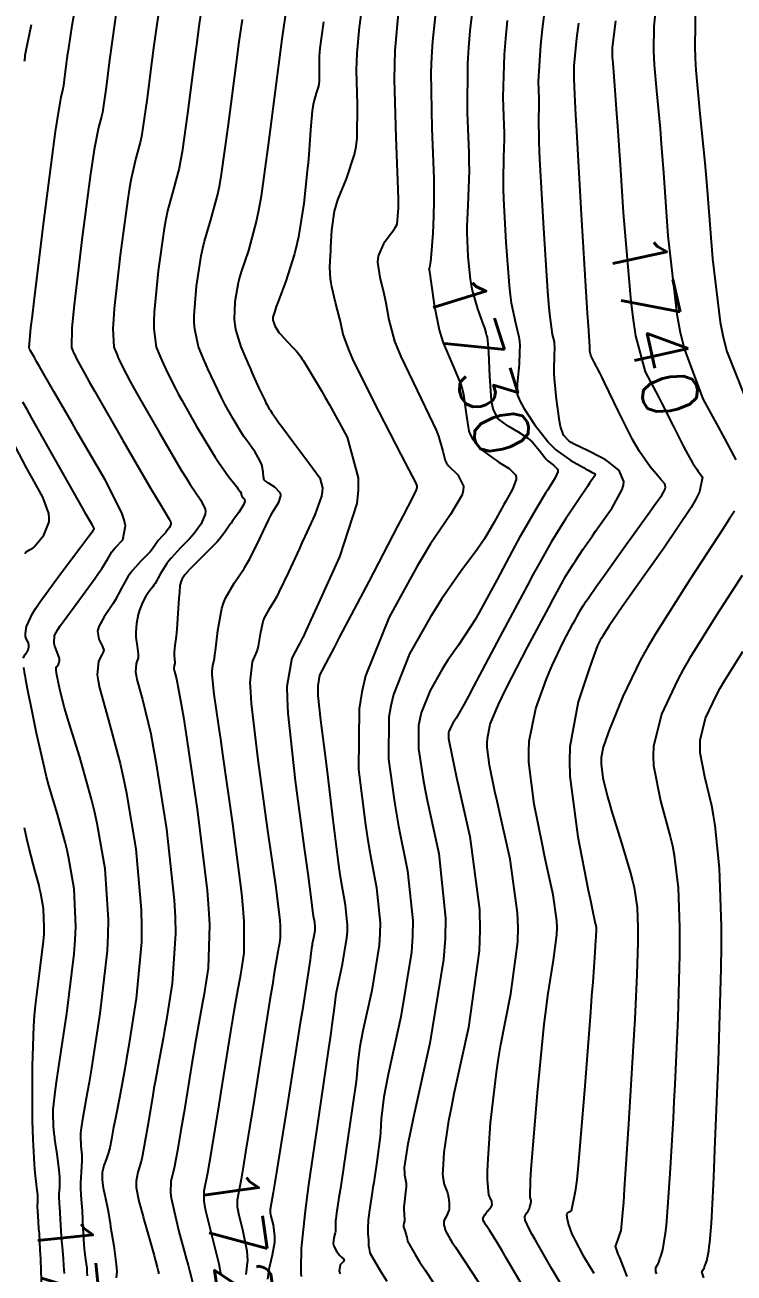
# Model space of a CAD drawing. Header units: metres. Extents: x 837476 to 838477, y 1189012 to 1191014.
# Drawn here: x 837760.8 to 837809.7, y 1189316.3 to 1189402.2 of the extents above; entities that cross this region are included whole.
import ezdxf

# ---------------------------------------------------------------- set-up
doc = ezdxf.new("R2010")
doc.units = ezdxf.units.M
doc.header["$LTSCALE"] = 0.3
doc.layers.add('COTAS 10', color=1, linetype='Continuous')
doc.layers.add('COTAS INT', color=252, linetype='Continuous')
doc.styles.get("Standard").update_dxf_attribs({"font": 'simplex.shx'})

msp = doc.modelspace()

# ---------------------------------------------------------------- linework, layer by layer
at = {"layer": 'COTAS 10'}
for points in [[(837789.309, 1189405.018), (837788.892, 1189401.104), (837788.83, 1189400.026), (837788.791, 1189398.95), (837788.845, 1189395.084), (837788.984, 1189391.639), (837788.999, 1189390.827), (837789.004, 1189390.078), (837788.972, 1189389.053), (837788.935, 1189387.889), (837788.816, 1189386.441), (837788.789, 1189386.159), (837788.764, 1189385.929), (837788.698, 1189385.529), (837788.663, 1189385.463), (837788.658, 1189385.444), (837788.655, 1189385.425), (837788.662, 1189385.355), (837788.73, 1189384.941), (837788.765, 1189384.706), (837788.807, 1189384.418), (837789.021, 1189382.944), (837789.368, 1189381.217), (837789.495, 1189380.77), (837789.635, 1189380.336), (837790.252, 1189378.883), (837790.828, 1189377.526), (837790.942, 1189377.152), (837791.036, 1189376.78), (837791.212, 1189375.446), (837791.41, 1189374.254), (837791.517, 1189373.972), (837791.648, 1189373.711), (837792.314, 1189372.94), (837793.096, 1189372.359), (837793.301, 1189372.217), (837793.501, 1189372.084), (837794.181, 1189371.672), (837794.612, 1189371.235), (837794.655, 1189371.086), (837794.664, 1189370.925), (837794.422, 1189370.241), (837793.949, 1189369.429), (837793.813, 1189369.187), (837793.674, 1189368.937), (837793.155, 1189367.973), (837792.474, 1189366.833), (837792.234, 1189366.472), (837791.972, 1189366.093), (837790.838, 1189364.559), (837789.52, 1189362.683), (837789.142, 1189362.087), (837788.759, 1189361.458), (837787.325, 1189358.91), (837786.207, 1189356.116), (837786.022, 1189355.332), (837785.891, 1189354.543), (837785.869, 1189351.657), (837786.272, 1189348.703), (837786.41, 1189347.872), (837786.559, 1189347.035), (837787.19, 1189343.966), (837787.546, 1189340.535), (837787.521, 1189339.47), (837787.443, 1189338.355), (837786.715, 1189333.913), (837785.851, 1189329.933), (837785.688, 1189329.109), (837785.556, 1189328.406), (837785.354, 1189326.87), (837785.317, 1189325.962), (837785.289, 1189325.655), (837785.254, 1189325.323), (837785.067, 1189323.924), (837784.849, 1189322.491), (837784.795, 1189322.139), (837784.744, 1189321.805), (837784.582, 1189320.76), (837784.476, 1189319.923), (837784.459, 1189319.721), (837784.449, 1189319.531), (837784.457, 1189318.953), (837784.49, 1189318.544), (837784.495, 1189318.462), (837784.498, 1189318.393), (837784.494, 1189318.254), (837784.484, 1189318.204), (837784.484, 1189318.191), (837784.485, 1189318.177), (837784.496, 1189318.132), (837784.522, 1189318.032), (837784.532, 1189317.985), (837784.543, 1189317.93), (837784.592, 1189317.659), (837785.321, 1189316.384), (837785.76, 1189315.696)], [(837774.34, 1189316.159), (837774.282, 1189316.484), (837774.203, 1189316.865), (837773.746, 1189318.706), (837773.298, 1189320.54), (837773.223, 1189320.918), (837773.171, 1189321.238), (837773.161, 1189321.924), (837773.424, 1189323.161), (837773.543, 1189323.83), (837773.681, 1189324.639), (837774.204, 1189327.846), (837774.349, 1189328.74), (837775.014, 1189332.888), (837775.15, 1189333.727), (837775.266, 1189334.433), (837775.513, 1189335.865), (837775.645, 1189336.577), (837775.689, 1189336.828), (837775.735, 1189337.102), (837775.925, 1189338.289), (837775.934, 1189340.469), (837775.866, 1189341.37), (837775.767, 1189342.4), (837775.153, 1189347.191), (837774.462, 1189351.988), (837774.314, 1189353.021), (837774.184, 1189353.926), (837773.872, 1189356.13), (837773.739, 1189357.267), (837773.723, 1189357.5), (837773.715, 1189357.697), (837773.759, 1189358.114), (837773.876, 1189358.593), (837773.914, 1189358.83), (837773.954, 1189359.112), (837774.119, 1189360.506), (837774.4, 1189362.037), (837774.513, 1189362.405), (837774.642, 1189362.748), (837775.234, 1189363.786), (837775.926, 1189364.791), (837776.118, 1189365.113), (837776.31, 1189365.454), (837777.003, 1189366.845), (837777.625, 1189368.151), (837777.771, 1189368.439), (837777.907, 1189368.695), (837778.304, 1189369.354), (837778.46, 1189369.785), (837778.443, 1189369.898), (837778.401, 1189370.008), (837778.032, 1189370.379), (837777.594, 1189370.669), (837777.508, 1189370.727), (837777.437, 1189370.776), (837777.311, 1189370.875), (837777.285, 1189370.98), (837777.277, 1189371.034), (837777.269, 1189371.098), (837777.24, 1189371.417), (837777.169, 1189371.81), (837777.135, 1189371.92), (837777.095, 1189372.031), (837776.899, 1189372.439), (837776.654, 1189372.838), (837776.584, 1189372.945), (837776.511, 1189373.049), (837776.24, 1189373.41), (837775.904, 1189373.88), (837775.792, 1189374.053), (837775.671, 1189374.246), (837775.165, 1189375.095), (837774.626, 1189376.066), (837774.484, 1189376.334), (837774.346, 1189376.603), (837773.874, 1189377.57), (837773.433, 1189378.537), (837773.314, 1189378.805), (837773.197, 1189379.074), (837772.786, 1189380.044), (837772.52, 1189381.277), (837772.494, 1189381.711), (837772.488, 1189382.185), (837772.642, 1189384.23), (837772.97, 1189386.334), (837773.074, 1189386.846), (837773.185, 1189387.327), (837773.635, 1189388.806), (837774.116, 1189390.567), (837774.246, 1189391.225), (837774.375, 1189391.958), (837774.829, 1189395.219), (837775.391, 1189399.615), (837775.589, 1189401.063), (837775.804, 1189402.611)], [(837760.8, 1189399.742), (837760.83, 1189399.979), (837760.841, 1189400.057), (837760.852, 1189400.141), (837760.902, 1189400.487), (837761.272, 1189402.253)], [(837801.516, 1189402.508), (837801.288, 1189400.66), (837801.281, 1189400.135), (837801.285, 1189399.987), (837801.292, 1189399.837), (837801.342, 1189399.286), (837801.49, 1189397.412), (837801.56, 1189396.429), (837801.642, 1189395.244), (837801.844, 1189392.241), (837802.041, 1189389.286), (837802.566, 1189383.182), (837802.726, 1189381.905), (837802.894, 1189380.807), (837803.557, 1189378.335), (837804.286, 1189376.964), (837804.496, 1189376.56), (837804.708, 1189376.146), (837805.505, 1189374.567), (837805.947, 1189373.69), (837806.202, 1189373.181), (837806.353, 1189372.889), (837806.485, 1189372.638), (837806.806, 1189372.063), (837807.034, 1189371.722), (837807.106, 1189371.618), (837807.182, 1189371.509), (837807.49, 1189371.084), (837807.286, 1189370.058), (837807.039, 1189369.571), (837806.71, 1189368.997), (837804.833, 1189366.188), (837802.787, 1189363.312), (837802.352, 1189362.694), (837801.973, 1189362.154), (837801.076, 1189360.848), (837800.63, 1189360.15), (837800.536, 1189359.993), (837800.454, 1189359.852), (837800.262, 1189359.474), (837799.991, 1189358.715), (837799.86, 1189358.333), (837799.704, 1189357.877), (837798.936, 1189355.611), (837798.366, 1189352.51), (837798.335, 1189351.527), (837798.359, 1189350.492), (837798.901, 1189346.305), (837799.634, 1189342.629), (837799.778, 1189341.916), (837799.896, 1189341.335), (837800.108, 1189340.337), (837800.144, 1189340.215), (837800.151, 1189340.186), (837800.158, 1189340.159), (837800.17, 1189340.081), (837800.173, 1189340.002), (837800.173, 1189339.975), (837800.172, 1189339.946), (837800.169, 1189339.82), (837800.152, 1189339.51), (837800.143, 1189339.365), (837800.133, 1189339.193), (837800.081, 1189338.357), (837799.934, 1189336.29), (837799.864, 1189335.342), (837799.781, 1189334.232), (837799.376, 1189328.865), (837798.938, 1189323.674), (837798.834, 1189322.674), (837798.738, 1189321.864), (837798.456, 1189320.519), (837798.267, 1189320.423), (837798.23, 1189320.4), (837798.199, 1189320.38), (837798.145, 1189320.323), (837798.135, 1189320.286), (837798.132, 1189320.278), (837798.13, 1189320.271), (837798.123, 1189320.256), (837798.143, 1189320.148), (837798.158, 1189320.083), (837798.177, 1189320.002), (837798.278, 1189319.583), (837798.508, 1189318.947), (837798.607, 1189318.729), (837798.722, 1189318.493), (837799.267, 1189317.491), (837799.868, 1189316.485), (837800.018, 1189316.246)], [(837760.714, 1189358.619), (837760.839, 1189358.874), (837760.987, 1189359.068), (837761.018, 1189359.121), (837761.044, 1189359.174), (837761.098, 1189359.367), (837761.091, 1189359.556), (837761.078, 1189359.608), (837761.061, 1189359.66), (837760.958, 1189359.843), (837760.872, 1189360.098), (837760.864, 1189360.195), (837760.864, 1189360.303), (837760.923, 1189360.787), (837761.348, 1189361.685), (837761.579, 1189362.054), (837761.858, 1189362.474), (837763.274, 1189364.428), (837764.676, 1189366.28), (837765.165, 1189366.927), (837765.531, 1189367.412), (837765.559, 1189367.449), (837765.564, 1189367.457), (837765.569, 1189367.464), (837765.579, 1189367.48), (837765.585, 1189367.489), (837765.587, 1189367.491), (837765.589, 1189367.494), (837765.6, 1189367.505), (837765.592, 1189367.544), (837765.582, 1189367.564), (837765.57, 1189367.589), (837765.5, 1189367.715), (837765.05, 1189368.508), (837764.797, 1189368.955), (837764.49, 1189369.499), (837762.917, 1189372.284), (837761.303, 1189375.15), (837760.97, 1189375.745), (837760.686, 1189376.255)], [(837763.542, 1189316.231), (837763.516, 1189316.78), (837763.493, 1189317.234), (837763.423, 1189318.082), (837763.369, 1189318.448), (837763.356, 1189318.599), (837763.342, 1189318.77), (837763.298, 1189319.568), (837763.258, 1189320.376), (837763.248, 1189320.554), (837763.238, 1189320.712), (837763.205, 1189321.119), (837763.189, 1189321.451), (837763.19, 1189321.562), (837763.193, 1189321.682), (837763.225, 1189322.184), (837763.226, 1189322.87), (837763.21, 1189323.105), (837763.187, 1189323.359), (837763.048, 1189324.442), (837762.896, 1189325.476), (837762.877, 1189325.62), (837762.866, 1189325.699), (837762.841, 1189325.895), (837762.792, 1189326.376), (837762.782, 1189326.737), (837762.78, 1189326.857), (837762.779, 1189326.986), (837762.781, 1189327.525), (837762.927, 1189328.902), (837763.016, 1189329.56), (837763.127, 1189330.337), (837763.704, 1189334.143), (837764.219, 1189338.251), (837764.291, 1189339.218), (837764.332, 1189340.113), (837764.224, 1189342.73), (837763.858, 1189344.817), (837763.736, 1189345.376), (837763.606, 1189345.928), (837763.063, 1189347.854), (837762.478, 1189349.851), (837762.321, 1189350.448), (837762.166, 1189351.063), (837761.627, 1189353.443), (837761.198, 1189355.508), (837761.113, 1189355.925), (837761.043, 1189356.275), (837760.913, 1189356.98), (837760.865, 1189357.295), (837760.847, 1189357.399), (837760.827, 1189357.511), (837760.739, 1189357.974)]]:
    msp.add_lwpolyline(points, dxfattribs=at)
at = {"layer": 'COTAS INT'}
for points in [[(837810.192, 1189428.415), (837809.328, 1189422.133), (837809.101, 1189420.502), (837808.879, 1189418.919), (837808.118, 1189413.595), (837807.506, 1189409.01), (837807.378, 1189407.893), (837807.266, 1189406.841), (837807.012, 1189403.595), (837806.972, 1189400.735), (837806.996, 1189399.927), (837807.036, 1189399.112), (837807.306, 1189396.111), (837807.665, 1189392.725), (837807.761, 1189391.667), (837807.855, 1189390.556), (837808.181, 1189386.111), (837808.707, 1189381.76), (837808.927, 1189380.71), (837809.179, 1189379.726), (837810.359, 1189376.728)], [(837773.567, 1189407.325), (837772.814, 1189402.117), (837772.639, 1189400.862), (837772.479, 1189399.688), (837772.023, 1189396.124), (837771.655, 1189393.48), (837771.551, 1189392.886), (837771.445, 1189392.352), (837771.055, 1189390.924), (837770.654, 1189389.431), (837770.541, 1189388.856), (837770.427, 1189388.21), (837770.01, 1189385.296), (837769.731, 1189382.438), (837769.705, 1189381.828), (837769.7, 1189381.297), (837769.867, 1189380.034), (837770.184, 1189379.285), (837770.274, 1189379.078), (837770.366, 1189378.871), (837770.706, 1189378.125), (837771.212, 1189377.132), (837771.409, 1189376.77), (837771.629, 1189376.371), (837772.629, 1189374.612), (837773.673, 1189372.858), (837773.922, 1189372.461), (837774.154, 1189372.104), (837774.846, 1189371.133), (837775.323, 1189370.534), (837775.419, 1189370.411), (837775.5, 1189370.306), (837775.661, 1189370.081), (837775.711, 1189369.977), (837775.721, 1189369.948), (837775.73, 1189369.919), (837775.748, 1189369.815), (837775.782, 1189369.714), (837775.801, 1189369.686), (837775.824, 1189369.659), (837775.941, 1189369.564), (837775.967, 1189369.367), (837775.934, 1189369.276), (837775.882, 1189369.169), (837775.549, 1189368.65), (837775.13, 1189368.063), (837775.025, 1189367.913), (837774.924, 1189367.768), (837774.599, 1189367.29), (837774.202, 1189366.781), (837774.056, 1189366.617), (837773.894, 1189366.442), (837773.179, 1189365.729), (837772.477, 1189365.045), (837772.323, 1189364.889), (837772.187, 1189364.748), (837771.841, 1189364.359), (837771.65, 1189364.068), (837771.61, 1189363.987), (837771.577, 1189363.907), (837771.507, 1189363.621), (837771.467, 1189363.152), (837771.451, 1189362.958), (837771.435, 1189362.735), (837771.361, 1189361.694), (837771.279, 1189360.609), (837771.257, 1189360.358), (837771.235, 1189360.128), (837771.158, 1189359.477), (837771.108, 1189359.022), (837771.103, 1189358.916), (837771.101, 1189358.819), (837771.127, 1189358.538), (837771.154, 1189358.335), (837771.153, 1189358.286), (837771.149, 1189358.24), (837771.103, 1189358.1), (837771.085, 1189357.885), (837771.098, 1189357.793), (837771.119, 1189357.685), (837771.261, 1189357.178), (837771.598, 1189355.435), (837771.742, 1189354.55), (837771.908, 1189353.49), (837772.692, 1189348.204), (837773.373, 1189342.615), (837773.474, 1189341.363), (837773.537, 1189340.24), (837773.448, 1189337.249), (837773.142, 1189335.341), (837773.068, 1189334.9), (837772.998, 1189334.496), (837772.786, 1189333.352), (837772.529, 1189331.932), (837772.431, 1189331.354), (837772.321, 1189330.696), (837771.83, 1189327.654), (837771.806, 1189327.509), (837771.571, 1189326.095), (837771.34, 1189324.705), (837771.231, 1189324.106), (837771.134, 1189323.602), (837770.882, 1189322.565), (837770.86, 1189321.78), (837770.908, 1189321.435), (837770.98, 1189321.033), (837771.436, 1189319.118), (837771.951, 1189317.199), (837772.06, 1189316.794), (837772.155, 1189316.444), (837772.377, 1189315.639)], [(837792.031, 1189406.486), (837791.471, 1189401.813), (837791.378, 1189400.663), (837791.312, 1189399.575), (837791.297, 1189396.165), (837791.403, 1189393.449), (837791.414, 1189392.8), (837791.416, 1189392.194), (837791.353, 1189390.376), (837791.326, 1189389.792), (837791.279, 1189388.818), (837791.273, 1189388.377), (837791.274, 1189387.931), (837791.331, 1189386.285), (837791.495, 1189384.713), (837791.564, 1189384.313), (837791.642, 1189383.93), (837792.007, 1189382.673), (837792.356, 1189381.717), (837792.424, 1189381.522), (837792.481, 1189381.359), (837792.581, 1189381.021), (837792.606, 1189380.891), (837792.615, 1189380.858), (837792.625, 1189380.826), (837792.669, 1189380.722), (837792.722, 1189380.252), (837792.739, 1189379.989), (837792.756, 1189379.669), (837792.822, 1189378.035), (837792.953, 1189376.361), (837793.01, 1189376.017), (837793.076, 1189375.725), (837793.39, 1189375.097), (837793.834, 1189374.784), (837793.982, 1189374.689), (837794.14, 1189374.591), (837794.803, 1189374.209), (837795.468, 1189373.768), (837795.629, 1189373.634), (837795.78, 1189373.494), (837796.239, 1189372.943), (837796.633, 1189372.428), (837796.742, 1189372.31), (837796.851, 1189372.204), (837797.247, 1189371.909), (837797.375, 1189371.777), (837797.506, 1189371.64), (837797.529, 1189371.549), (837797.531, 1189371.451), (837797.362, 1189371.04), (837796.972, 1189370.434), (837796.835, 1189370.214), (837796.685, 1189369.972), (837796.039, 1189368.906), (837795.183, 1189367.419), (837794.901, 1189366.911), (837794.6, 1189366.36), (837793.351, 1189364.024), (837792.105, 1189361.746), (837791.806, 1189361.232), (837791.528, 1189360.768), (837790.687, 1189359.517), (837789.957, 1189358.477), (837789.747, 1189358.146), (837789.534, 1189357.798), (837788.739, 1189356.385), (837788.119, 1189354.835), (837788.017, 1189354.4), (837787.944, 1189353.963), (837787.932, 1189352.362), (837788.258, 1189350.272), (837788.399, 1189349.526), (837788.562, 1189348.707), (837789.333, 1189345.148), (837789.795, 1189340.694), (837789.762, 1189339.312), (837789.661, 1189337.865), (837788.716, 1189332.099), (837787.594, 1189327.021), (837787.381, 1189326.007), (837787.21, 1189325.163), (837786.942, 1189323.533), (837786.963, 1189323.086), (837786.973, 1189322.989), (837786.985, 1189322.903), (837787.046, 1189322.689), (837787.087, 1189322.44), (837787.086, 1189322.332), (837787.08, 1189322.207), (837787.015, 1189321.616), (837786.945, 1189320.982), (837786.935, 1189320.831), (837786.93, 1189320.689), (837786.948, 1189320.265), (837786.972, 1189319.96), (837786.971, 1189319.893), (837786.967, 1189319.835), (837786.926, 1189319.691), (837786.897, 1189319.556), (837786.901, 1189319.505), (837786.91, 1189319.447), (837786.986, 1189319.186), (837787.083, 1189318.889), (837787.106, 1189318.809), (837787.127, 1189318.73), (837787.186, 1189318.452), (837787.701, 1189317.527), (837788.008, 1189317.04), (837788.388, 1189316.453), (837790.357, 1189313.498)], [(837770.401, 1189405.615), (837769.823, 1189401.623), (837769.69, 1189400.661), (837769.567, 1189399.761), (837769.217, 1189397.028), (837768.935, 1189395.001), (837768.855, 1189394.546), (837768.774, 1189394.137), (837768.475, 1189393.042), (837768.122, 1189391.535), (837768.007, 1189390.865), (837767.884, 1189390.086), (837767.378, 1189386.363), (837766.974, 1189382.692), (837766.916, 1189381.946), (837766.881, 1189381.317), (837766.947, 1189380.024), (837767.171, 1189379.497), (837767.234, 1189379.351), (837767.299, 1189379.205), (837767.539, 1189378.68), (837768.079, 1189377.662), (837768.333, 1189377.206), (837768.633, 1189376.675), (837770.092, 1189374.128), (837771.596, 1189371.568), (837771.924, 1189371.028), (837772.214, 1189370.562), (837772.94, 1189369.491), (837773.236, 1189368.883), (837773.253, 1189368.709), (837773.243, 1189368.532), (837772.975, 1189367.874), (837772.48, 1189367.204), (837772.327, 1189367.02), (837772.167, 1189366.837), (837771.529, 1189366.18), (837770.9, 1189365.509), (837770.745, 1189365.317), (837770.599, 1189365.122), (837770.14, 1189364.392), (837769.786, 1189363.764), (837769.706, 1189363.632), (837769.634, 1189363.518), (837769.437, 1189363.261), (837769.271, 1189363.052), (837769.218, 1189362.969), (837769.162, 1189362.875), (837768.933, 1189362.444), (837768.716, 1189361.918), (837768.666, 1189361.764), (837768.622, 1189361.607), (837768.5, 1189361.009), (837768.454, 1189360.391), (837768.457, 1189360.221), (837768.467, 1189360.052), (837768.558, 1189359.442), (837768.631, 1189358.89), (837768.629, 1189358.757), (837768.617, 1189358.632), (837768.493, 1189358.253), (837768.444, 1189357.672), (837768.48, 1189357.421), (837768.537, 1189357.131), (837768.921, 1189355.755), (837769.492, 1189353.395), (837769.668, 1189352.484), (837769.851, 1189351.461), (837770.575, 1189346.836), (837771.106, 1189341.949), (837771.168, 1189340.761), (837771.192, 1189339.645), (837770.971, 1189336.209), (837770.549, 1189333.58), (837770.447, 1189332.971), (837770.351, 1189332.415), (837770.059, 1189330.838), (837769.791, 1189329.431), (837769.711, 1189328.981), (837769.629, 1189328.505), (837769.31, 1189326.569), (837768.998, 1189324.772), (837768.92, 1189324.383), (837768.845, 1189324.042), (837768.602, 1189323.207), (837768.48, 1189322.58), (837768.481, 1189322.37), (837768.496, 1189322.146), (837768.677, 1189321.206), (837768.964, 1189320.147), (837769.047, 1189319.848), (837769.131, 1189319.545), (837769.446, 1189318.428), (837769.719, 1189317.469), (837769.776, 1189317.265), (837769.825, 1189317.088), (837769.938, 1189316.673), (837769.999, 1189316.397), (837770.016, 1189316.308), (837770.033, 1189316.214)], [(837779.155, 1189405.714), (837778.519, 1189401.244), (837778.353, 1189400.007), (837778.19, 1189398.772), (837777.634, 1189394.315), (837777.095, 1189390.436), (837776.942, 1189389.565), (837776.787, 1189388.782), (837776.215, 1189386.688), (837775.717, 1189385.223), (837775.608, 1189384.836), (837775.513, 1189384.458), (837775.274, 1189383.163), (837775.245, 1189381.931), (837775.282, 1189381.593), (837775.339, 1189381.257), (837775.705, 1189380.054), (837776.195, 1189378.892), (837776.331, 1189378.582), (837776.465, 1189378.276), (837776.949, 1189377.212), (837777.345, 1189376.372), (837777.424, 1189376.208), (837777.49, 1189376.074), (837777.619, 1189375.834), (837777.682, 1189375.752), (837777.706, 1189375.716), (837777.733, 1189375.674), (837777.855, 1189375.478), (837778.17, 1189375.024), (837778.318, 1189374.82), (837778.492, 1189374.582), (837779.342, 1189373.442), (837780.24, 1189372.246), (837780.444, 1189371.973), (837780.63, 1189371.725), (837781.141, 1189371.041), (837781.322, 1189370.333), (837781.299, 1189370.071), (837781.245, 1189369.78), (837780.785, 1189368.49), (837780.105, 1189366.986), (837779.911, 1189366.559), (837779.715, 1189366.129), (837778.99, 1189364.539), (837778.326, 1189363.151), (837778.169, 1189362.848), (837778.025, 1189362.58), (837777.599, 1189361.907), (837777.301, 1189361.384), (837777.236, 1189361.211), (837777.179, 1189361.026), (837777.038, 1189360.255), (837776.897, 1189359.448), (837776.84, 1189359.239), (837776.776, 1189359.038), (837776.48, 1189358.364), (837776.328, 1189356.944), (837776.355, 1189356.271), (837776.412, 1189355.477), (837776.865, 1189351.599), (837777.449, 1189347.413), (837777.587, 1189346.424), (837777.716, 1189345.509), (837778.1, 1189342.82), (837778.34, 1189340.941), (837778.379, 1189340.537), (837778.406, 1189340.184), (837778.402, 1189339.329), (837778.328, 1189338.864), (837778.31, 1189338.756), (837778.293, 1189338.658), (837778.241, 1189338.379), (837778.003, 1189336.934), (837777.869, 1189336.101), (837777.706, 1189335.079), (837776.869, 1189329.825), (837776.605, 1189328.183), (837776.023, 1189324.573), (837775.854, 1189323.553), (837775.713, 1189322.721), (837775.441, 1189321.283), (837775.447, 1189320.826), (837775.482, 1189320.612), (837775.532, 1189320.36), (837775.831, 1189319.137), (837776.102, 1189317.786), (837776.134, 1189317.454), (837776.147, 1189317.14), (837776.039, 1189316.156)], [(837765.14, 1189316.064), (837765.121, 1189316.352), (837765.101, 1189316.602), (837765.023, 1189317.185), (837764.944, 1189317.723), (837764.924, 1189317.944), (837764.904, 1189318.196), (837764.838, 1189319.367), (837764.781, 1189320.552), (837764.766, 1189320.813), (837764.751, 1189321.045), (837764.702, 1189321.642), (837764.679, 1189322.129), (837764.681, 1189322.292), (837764.685, 1189322.468), (837764.731, 1189323.205), (837764.769, 1189323.977), (837764.768, 1189324.175), (837764.763, 1189324.366), (837764.704, 1189324.997), (837764.671, 1189325.66), (837764.679, 1189325.811), (837764.682, 1189325.872), (837764.702, 1189326.095), (837764.845, 1189327.002), (837765.146, 1189328.694), (837765.265, 1189329.412), (837765.4, 1189330.239), (837766.016, 1189334.129), (837766.503, 1189338.455), (837766.556, 1189339.557), (837766.573, 1189340.617), (837766.341, 1189344.099), (837765.792, 1189347.231), (837765.609, 1189348.071), (837765.414, 1189348.899), (837764.598, 1189351.791), (837763.842, 1189354.205), (837763.684, 1189354.732), (837763.548, 1189355.197), (837763.241, 1189356.368), (837763.109, 1189357.004), (837763.083, 1189357.133), (837763.062, 1189357.24), (837763.022, 1189357.457), (837763.007, 1189357.555), (837763.001, 1189357.587), (837762.995, 1189357.621), (837762.968, 1189357.764), (837762.974, 1189357.923), (837762.988, 1189357.969), (837763.008, 1189358.014), (837763.128, 1189358.181), (837763.213, 1189358.412), (837763.21, 1189358.497), (837763.197, 1189358.593), (837763.057, 1189359.015), (837762.895, 1189359.44), (837762.867, 1189359.536), (837762.848, 1189359.623), (837762.841, 1189359.861), (837762.868, 1189360.018), (837762.871, 1189360.054), (837762.871, 1189360.087), (837762.853, 1189360.18), (837763.089, 1189360.592), (837763.251, 1189360.827), (837763.453, 1189361.113), (837764.53, 1189362.585), (837765.656, 1189364.128), (837765.89, 1189364.46), (837766.09, 1189364.752), (837766.529, 1189365.46), (837766.822, 1189365.926), (837766.93, 1189366.064), (837767.049, 1189366.206), (837767.577, 1189366.75), (837767.756, 1189367.731), (837767.657, 1189368.148), (837767.492, 1189368.628), (837766.356, 1189370.886), (837764.863, 1189373.445), (837764.473, 1189374.115), (837764.094, 1189374.768), (837762.809, 1189376.988), (837761.822, 1189378.701), (837761.63, 1189379.035), (837761.474, 1189379.309), (837761.204, 1189379.789), (837761.165, 1189379.873), (837761.155, 1189379.896), (837761.145, 1189379.92), (837761.109, 1189380.004), (837761.242, 1189381.357), (837761.338, 1189382.181), (837761.46, 1189383.199), (837762.114, 1189388.496), (837762.798, 1189393.838), (837762.939, 1189394.884), (837763.059, 1189395.743), (837763.315, 1189397.278), (837763.432, 1189397.706), (837763.464, 1189397.867), (837763.495, 1189398.045), (837763.605, 1189398.838), (837763.742, 1189399.907), (837763.79, 1189400.259), (837763.843, 1189400.635), (837764.068, 1189402.197), (837764.539, 1189404.777)], [(837779.877, 1189316.024), (837779.855, 1189316.28), (837779.843, 1189316.574), (837779.877, 1189317.943), (837780.121, 1189320.336), (837780.24, 1189321.275), (837780.382, 1189322.333), (837781.084, 1189327.155), (837781.766, 1189331.721), (837781.896, 1189332.618), (837782, 1189333.357), (837782.162, 1189334.697), (837782.244, 1189335.317), (837782.297, 1189335.602), (837782.363, 1189335.934), (837782.712, 1189337.542), (837783.006, 1189339.336), (837783.037, 1189339.786), (837783.047, 1189340.216), (837782.904, 1189341.602), (837782.601, 1189343.266), (837782.51, 1189343.872), (837782.417, 1189344.54), (837782.057, 1189347.478), (837781.697, 1189350.567), (837781.604, 1189351.33), (837781.514, 1189352.054), (837781.214, 1189354.338), (837781.031, 1189356.044), (837781.015, 1189356.404), (837781.014, 1189356.715), (837781.135, 1189357.432), (837781.789, 1189358.667), (837782.124, 1189359.304), (837782.526, 1189360.069), (837784.534, 1189363.901), (837786.518, 1189367.697), (837786.905, 1189368.44), (837787.222, 1189369.05), (837787.781, 1189370.14), (837787.838, 1189370.36), (837787.839, 1189370.42), (837787.833, 1189370.481), (837787.756, 1189370.699), (837787.294, 1189371.581), (837787.046, 1189372.059), (837786.745, 1189372.64), (837785.224, 1189375.584), (837783.711, 1189378.593), (837783.416, 1189379.215), (837783.174, 1189379.745), (837782.745, 1189380.896), (837782.617, 1189381.57), (837782.564, 1189381.799), (837782.503, 1189382.048), (837782.221, 1189383.099), (837781.96, 1189384.185), (837781.913, 1189384.455), (837781.877, 1189384.712), (837781.836, 1189385.53), (837781.873, 1189386.368), (837781.886, 1189386.638), (837781.9, 1189386.923), (837781.961, 1189388.091), (837782.159, 1189389.407), (837782.259, 1189389.786), (837782.38, 1189390.172), (837782.98, 1189391.617), (837783.539, 1189393.31), (837783.634, 1189393.852), (837783.704, 1189394.425), (837783.737, 1189396.758), (837783.674, 1189399.119), (837783.682, 1189399.71), (837783.702, 1189400.274), (837783.865, 1189402.084), (837784.213, 1189404.61)], [(837804.391, 1189404.675), (837804.15, 1189402.128), (837804.126, 1189400.435), (837804.141, 1189399.957), (837804.164, 1189399.474), (837804.324, 1189397.698), (837804.578, 1189395.068), (837804.66, 1189394.048), (837804.748, 1189392.9), (837804.809, 1189392.035), (837805.111, 1189387.698), (837805.724, 1189382.309), (837805.97, 1189381.043), (837806.249, 1189379.875), (837807.531, 1189376.474), (837808.709, 1189374.301), (837808.765, 1189374.196), (837809.013, 1189373.735), (837809.22, 1189373.349), (837809.632, 1189372.569), (837809.785, 1189372.276)], [(837767.234, 1189403.906), (837766.833, 1189401.129), (837766.74, 1189400.46), (837766.655, 1189399.834), (837766.411, 1189397.933), (837766.215, 1189396.523), (837766.159, 1189396.206), (837766.103, 1189395.922), (837765.895, 1189395.16), (837765.59, 1189393.639), (837765.473, 1189392.875), (837765.341, 1189391.962), (837764.746, 1189387.43), (837764.217, 1189382.945), (837764.127, 1189382.063), (837764.061, 1189381.337), (837764.028, 1189380.014), (837764.158, 1189379.708), (837764.195, 1189379.624), (837764.232, 1189379.539), (837764.371, 1189379.234), (837764.946, 1189378.192), (837765.258, 1189377.643), (837765.636, 1189376.98), (837767.555, 1189373.644), (837769.479, 1189370.328), (837769.86, 1189369.677), (837770.176, 1189369.142), (837770.772, 1189368.176), (837770.876, 1189367.962), (837770.882, 1189367.901), (837770.879, 1189367.838), (837770.784, 1189367.606), (837770.61, 1189367.37), (837770.556, 1189367.305), (837770.499, 1189367.24), (837770.274, 1189367.009), (837770.052, 1189366.772), (837769.997, 1189366.704), (837769.946, 1189366.635), (837769.784, 1189366.378), (837769.549, 1189366.052), (837769.451, 1189365.939), (837769.339, 1189365.817), (837768.815, 1189365.297), (837768.236, 1189364.658), (837768.088, 1189364.461), (837767.946, 1189364.256), (837767.478, 1189363.441), (837767.031, 1189362.605), (837766.902, 1189362.387), (837766.77, 1189362.174), (837766.275, 1189361.451), (837765.911, 1189360.8), (837765.862, 1189360.632), (837765.835, 1189360.469), (837765.926, 1189359.927), (837766.119, 1189359.504), (837766.158, 1189359.417), (837766.19, 1189359.342), (837766.25, 1189359.18), (837766.204, 1189359.014), (837766.169, 1189358.937), (837766.124, 1189358.846), (837765.882, 1189358.406), (837765.804, 1189357.459), (837765.862, 1189357.05), (837765.955, 1189356.576), (837766.58, 1189354.332), (837767.387, 1189351.354), (837767.594, 1189350.417), (837767.794, 1189349.432), (837768.458, 1189345.467), (837768.84, 1189341.283), (837768.862, 1189340.159), (837768.847, 1189339.05), (837768.494, 1189335.169), (837767.956, 1189331.818), (837767.826, 1189331.043), (837767.704, 1189330.334), (837767.331, 1189328.325), (837767.054, 1189326.93), (837766.992, 1189326.608), (837766.937, 1189326.314), (837766.791, 1189325.483), (837766.671, 1189324.873), (837766.632, 1189324.717), (837766.59, 1189324.568), (837766.418, 1189324.077), (837766.263, 1189323.664), (837766.231, 1189323.563), (837766.204, 1189323.468), (837766.15, 1189323.175), (837766.14, 1189322.909), (837766.141, 1189322.832), (837766.144, 1189322.753), (837766.168, 1189322.455), (837766.217, 1189322.12), (837766.236, 1189322.018), (837766.258, 1189321.912), (837766.354, 1189321.498), (837766.454, 1189321.08), (837766.477, 1189320.972), (837766.498, 1189320.868), (837766.56, 1189320.517), (837766.648, 1189319.949), (837766.686, 1189319.708), (837766.73, 1189319.43), (837766.939, 1189318.122), (837767.117, 1189316.847), (837767.141, 1189316.589), (837767.155, 1189316.373), (837767.115, 1189315.938)], [(837786.587, 1189403.551), (837786.309, 1189400.467), (837786.275, 1189399.506), (837786.261, 1189398.499), (837786.369, 1189394.475), (837786.52, 1189390.923), (837786.533, 1189390.213), (837786.534, 1189389.623), (837786.434, 1189388.48), (837786.277, 1189388.206), (837786.259, 1189388.176), (837786.187, 1189388.051), (837786.094, 1189387.91), (837785.992, 1189387.76), (837785.535, 1189387.139), (837785.174, 1189386.372), (837785.133, 1189386.13), (837785.116, 1189385.876), (837785.266, 1189384.849), (837785.551, 1189383.725), (837785.62, 1189383.408), (837785.685, 1189383.089), (837785.883, 1189381.92), (837786.286, 1189380.452), (837786.48, 1189379.945), (837786.709, 1189379.395), (837787.836, 1189377.044), (837788.934, 1189374.799), (837789.146, 1189374.315), (837789.317, 1189373.891), (837789.602, 1189372.857), (837789.775, 1189372.217), (837789.876, 1189372.042), (837790, 1189371.868), (837790.641, 1189371.247), (837791.045, 1189370.451), (837791.02, 1189370.167), (837790.936, 1189369.855), (837790.138, 1189368.499), (837788.769, 1189366.481), (837788.325, 1189365.753), (837787.853, 1189364.95), (837785.911, 1189361.436), (837784.295, 1189357.398), (837784.028, 1189356.264), (837783.838, 1189355.124), (837783.806, 1189350.951), (837784.287, 1189347.134), (837784.421, 1189346.218), (837784.556, 1189345.363), (837785.047, 1189342.784), (837785.297, 1189340.375), (837785.279, 1189339.628), (837785.224, 1189338.845), (837784.713, 1189335.728), (837784.107, 1189332.934), (837783.992, 1189332.355), (837783.9, 1189331.862), (837783.758, 1189330.784), (837783.658, 1189329.659), (837783.592, 1189329.137), (837783.51, 1189328.522), (837783.075, 1189325.54), (837782.625, 1189322.57), (837782.533, 1189321.964), (837782.455, 1189321.451), (837782.291, 1189320.38), (837782.238, 1189319.962), (837782.23, 1189319.86), (837782.224, 1189319.766), (837782.228, 1189319.476), (837782.223, 1189319.203), (837782.212, 1189319.118), (837782.196, 1189319.029), (837782.104, 1189318.675), (837782.059, 1189318.303), (837782.073, 1189318.203), (837782.098, 1189318.104), (837782.284, 1189317.759), (837782.518, 1189317.474), (837782.573, 1189317.413), (837782.625, 1189317.361), (837782.775, 1189317.237), (837782.816, 1189317.131), (837782.798, 1189317.09), (837782.766, 1189317.043), (837782.547, 1189316.832), (837782.479, 1189316.392), (837782.543, 1189316.201)], [(837795.461, 1189314.759), (837794.001, 1189317.27), (837793.694, 1189317.791), (837793.43, 1189318.236), (837792.827, 1189319.214), (837792.563, 1189319.611), (837792.512, 1189319.689), (837792.471, 1189319.755), (837792.402, 1189319.879), (837792.394, 1189319.916), (837792.391, 1189319.927), (837792.388, 1189319.937), (837792.375, 1189319.977), (837792.386, 1189320.045), (837792.399, 1189320.073), (837792.415, 1189320.105), (837792.509, 1189320.256), (837792.631, 1189320.431), (837792.665, 1189320.478), (837792.7, 1189320.524), (837792.828, 1189320.686), (837792.937, 1189320.829), (837792.959, 1189320.862), (837792.979, 1189320.894), (837793.022, 1189320.988), (837792.999, 1189321.137), (837792.977, 1189321.204), (837792.948, 1189321.282), (837792.786, 1189321.655), (837792.679, 1189322.685), (837792.685, 1189323.178), (837792.705, 1189323.76), (837792.906, 1189326.611), (837793.304, 1189330.064), (837793.448, 1189331.026), (837793.607, 1189331.992), (837794.306, 1189335.499), (837794.781, 1189339.065), (837794.798, 1189340.066), (837794.767, 1189341.074), (837794.242, 1189344.765), (837793.51, 1189348.027), (837793.347, 1189348.764), (837793.202, 1189349.429), (837792.824, 1189351.229), (837792.671, 1189352.472), (837792.667, 1189352.786), (837792.681, 1189353.087), (837792.87, 1189354.063), (837793.449, 1189355.418), (837793.707, 1189355.957), (837794.008, 1189356.568), (837795.451, 1189359.367), (837796.904, 1189362.106), (837797.212, 1189362.679), (837797.478, 1189363.171), (837798.096, 1189364.279), (837798.488, 1189364.913), (837798.612, 1189365.106), (837798.741, 1189365.306), (837799.262, 1189366.095), (837799.914, 1189367.047), (837800.126, 1189367.35), (837800.352, 1189367.671), (837801.281, 1189368.976), (837801.975, 1189370.233), (837802.053, 1189370.524), (837802.081, 1189370.79), (837801.768, 1189371.544), (837801.043, 1189372.113), (837800.811, 1189372.262), (837800.566, 1189372.407), (837799.569, 1189372.903), (837798.656, 1189373.353), (837798.464, 1189373.47), (837798.298, 1189373.584), (837797.921, 1189373.966), (837797.721, 1189374.568), (837797.668, 1189374.82), (837797.616, 1189375.109), (837797.435, 1189376.46), (837797.309, 1189377.881), (837797.291, 1189378.213), (837797.28, 1189378.519), (837797.303, 1189379.404), (837797.326, 1189380.066), (837797.316, 1189380.231), (837797.299, 1189380.389), (837797.176, 1189380.895), (837796.979, 1189382.294), (837796.914, 1189383.014), (837796.845, 1189383.88), (837796.56, 1189388.211), (837796.318, 1189392.583), (837796.276, 1189393.475), (837796.245, 1189394.228), (837796.225, 1189395.798), (837796.252, 1189396.592), (837796.251, 1189396.856), (837796.247, 1189397.14), (837796.2, 1189398.325), (837796.353, 1189400.825), (837796.474, 1189401.936), (837796.63, 1189403.23)], [(837781.386, 1189402.443), (837781.143, 1189400.616), (837781.095, 1189400.081), (837781.089, 1189399.914), (837781.087, 1189399.74), (837781.105, 1189399.041), (837781.095, 1189398.351), (837781.075, 1189398.181), (837781.047, 1189398.021), (837780.881, 1189397.521), (837780.692, 1189396.866), (837780.648, 1189396.608), (837780.609, 1189396.318), (837780.5, 1189394.995), (837780.377, 1189393.281), (837780.329, 1189392.745), (837780.275, 1189392.182), (837780.026, 1189389.925), (837779.661, 1189387.624), (837779.534, 1189387.034), (837779.394, 1189386.463), (837778.795, 1189384.57), (837778.248, 1189383.119), (837778.142, 1189382.827), (837778.056, 1189382.582), (837777.906, 1189382.096), (837777.912, 1189381.897), (837777.923, 1189381.834), (837777.939, 1189381.767), (837778.033, 1189381.496), (837778.237, 1189381.152), (837778.322, 1189381.039), (837778.421, 1189380.917), (837778.881, 1189380.416), (837779.331, 1189379.957), (837779.422, 1189379.864), (837779.499, 1189379.785), (837779.658, 1189379.62), (837779.827, 1189379.374), (837779.91, 1189379.243), (837780.009, 1189379.085), (837780.497, 1189378.291), (837781.245, 1189377.017), (837781.508, 1189376.557), (837781.794, 1189376.051), (837783.026, 1189373.838), (837783.791, 1189371.043), (837783.782, 1189370.17), (837783.678, 1189369.255), (837782.504, 1189365.594), (837781.042, 1189362.389), (837780.522, 1189361.248), (837780.104, 1189360.33), (837780.036, 1189360.179), (837780.022, 1189360.148), (837780.01, 1189360.122), (837779.985, 1189360.067), (837779.975, 1189360.047), (837779.973, 1189360.042), (837779.971, 1189360.038), (837779.965, 1189360.028), (837779.96, 1189360.02), (837779.959, 1189360.018), (837779.958, 1189360.015), (837779.956, 1189360.004), (837779.84, 1189359.783), (837779.766, 1189359.648), (837779.676, 1189359.482), (837779.201, 1189358.615), (837778.876, 1189356.664), (837778.881, 1189355.814), (837778.926, 1189354.831), (837779.429, 1189350.16), (837780.068, 1189345.529), (837780.198, 1189344.569), (837780.308, 1189343.75), (837780.539, 1189341.959), (837780.633, 1189341.19), (837780.658, 1189341.014), (837780.681, 1189340.856), (837780.761, 1189340.42), (837780.798, 1189340.057), (837780.796, 1189339.944), (837780.788, 1189339.826), (837780.711, 1189339.356), (837780.619, 1189338.935), (837780.602, 1189338.848), (837780.588, 1189338.773), (837780.567, 1189338.611), (837780.524, 1189338.259), (837780.497, 1189338.066), (837780.463, 1189337.831), (837780.284, 1189336.635), (837779.935, 1189334.382), (837779.793, 1189333.481), (837779.632, 1189332.459), (837778.888, 1189327.768), (837778.18, 1189323.344), (837778.04, 1189322.49), (837777.929, 1189321.814), (837777.926, 1189321.798), (837777.72, 1189320.641), (837777.724, 1189320.413), (837777.741, 1189320.306), (837777.766, 1189320.18), (837777.915, 1189319.569), (837778.027, 1189318.804), (837778.028, 1189318.582), (837778.017, 1189318.356), (837777.866, 1189317.5), (837777.671, 1189316.705), (837777.632, 1189316.517), (837777.599, 1189316.343), (837777.532, 1189315.83)], [(837794.05, 1189402.522), (837793.926, 1189401.3), (837793.832, 1189400.2), (837793.749, 1189397.245), (837793.825, 1189395.295), (837793.832, 1189394.828), (837793.834, 1189394.393), (837793.789, 1189393.087), (837793.762, 1189391.523), (837793.775, 1189390.926), (837793.796, 1189390.257), (837793.946, 1189387.248), (837794.175, 1189384.284), (837794.246, 1189383.644), (837794.321, 1189383.082), (837794.621, 1189381.705), (837794.854, 1189380.742), (837794.887, 1189380.441), (837794.906, 1189380.126), (837794.892, 1189379.713), (837794.862, 1189378.864), (837794.76, 1189377.718), (837794.743, 1189377.475), (837794.732, 1189377.265), (837794.73, 1189376.775), (837794.93, 1189376.288), (837795.046, 1189376.079), (837795.188, 1189375.839), (837795.917, 1189374.705), (837796.835, 1189373.527), (837796.848, 1189373.509), (837797.117, 1189373.229), (837797.392, 1189372.971), (837798.424, 1189372.226), (837799.299, 1189371.735), (837799.474, 1189371.637), (837799.62, 1189371.557), (837799.907, 1189371.405), (837799.992, 1189371.364), (837800.012, 1189371.354), (837800.03, 1189371.343), (837800.08, 1189371.305), (837800.099, 1189371.259), (837800.097, 1189371.243), (837800.092, 1189371.225), (837800.05, 1189371.149), (837799.83, 1189370.826), (837799.714, 1189370.654), (837799.573, 1189370.445), (837798.864, 1189369.389), (837798.061, 1189368.175), (837797.861, 1189367.865), (837797.671, 1189367.568), (837797.068, 1189366.593), (837796.199, 1189365.047), (837795.843, 1189364.39), (837795.436, 1189363.634), (837793.547, 1189360.076), (837791.736, 1189356.659), (837791.379, 1189355.991), (837791.083, 1189355.444), (837790.537, 1189354.475), (837790.393, 1189354.271), (837790.352, 1189354.206), (837790.31, 1189354.137), (837790.154, 1189353.859), (837790.032, 1189353.554), (837790.011, 1189353.468), (837789.997, 1189353.382), (837789.995, 1189353.067), (837790.244, 1189351.841), (837790.388, 1189351.18), (837790.565, 1189350.38), (837791.476, 1189346.33), (837792.144, 1189341.297), (837792.168, 1189339.877), (837792.121, 1189338.446), (837791.371, 1189333.179), (837790.377, 1189328.606), (837790.177, 1189327.612), (837790.009, 1189326.735), (837789.673, 1189324.551), (837789.602, 1189323.353), (837789.6, 1189323.098), (837789.607, 1189322.876), (837789.698, 1189322.351), (837789.821, 1189322.077), (837789.848, 1189322.013), (837789.872, 1189321.955), (837789.933, 1189321.787), (837789.977, 1189321.6), (837789.99, 1189321.529), (837790.003, 1189321.45), (837790.053, 1189321.094), (837790.055, 1189320.706), (837790.038, 1189320.606), (837790.013, 1189320.509), (837789.86, 1189320.186), (837789.709, 1189319.91), (837789.686, 1189319.842), (837789.67, 1189319.778), (837789.68, 1189319.581), (837789.735, 1189319.413), (837789.748, 1189319.368), (837789.76, 1189319.323), (837789.794, 1189319.166), (837790.086, 1189318.641), (837790.26, 1189318.365), (837790.476, 1189318.032), (837791.592, 1189316.356), (837792.942, 1189314.297)], [(837798.403, 1189314.399), (837797.116, 1189316.555), (837795.991, 1189318.526), (837795.772, 1189318.92), (837795.593, 1189319.249), (837795.279, 1189319.889), (837795.263, 1189320.093), (837795.271, 1189320.146), (837795.285, 1189320.198), (837795.381, 1189320.377), (837795.491, 1189320.53), (837795.513, 1189320.567), (837795.533, 1189320.601), (837795.575, 1189320.701), (837795.602, 1189320.804), (837795.611, 1189320.839), (837795.621, 1189320.877), (837795.666, 1189321.038), (837795.692, 1189321.216), (837795.69, 1189321.265), (837795.684, 1189321.313), (837795.631, 1189321.485), (837795.661, 1189322.689), (837795.708, 1189323.389), (837795.771, 1189324.247), (837796.14, 1189328.67), (837796.599, 1189333.393), (837796.72, 1189334.441), (837796.838, 1189335.377), (837797.241, 1189337.819), (837797.471, 1189339.547), (837797.48, 1189340.032), (837797.464, 1189340.52), (837797.21, 1189342.309), (837796.76, 1189344.368), (837796.621, 1189345.028), (837796.477, 1189345.725), (837795.903, 1189348.565), (837795.546, 1189351.456), (837795.538, 1189352.186), (837795.569, 1189352.884), (837796.01, 1189355.153), (837796.725, 1189357.11), (837796.93, 1189357.613), (837797.137, 1189358.098), (837797.91, 1189359.709), (837798.578, 1189360.968), (837798.719, 1189361.231), (837798.841, 1189361.457), (837799.125, 1189361.966), (837799.305, 1189362.257), (837799.362, 1189362.346), (837799.422, 1189362.438), (837799.661, 1189362.8), (837800.201, 1189363.572), (837800.449, 1189363.922), (837800.741, 1189364.332), (837802.154, 1189366.305), (837803.574, 1189368.284), (837803.871, 1189368.697), (837804.125, 1189369.052), (837804.694, 1189369.846), (837804.905, 1189370.214), (837804.933, 1189370.3), (837804.949, 1189370.379), (837804.897, 1189370.607), (837804.662, 1189370.9), (837804.561, 1189371.02), (837804.445, 1189371.157), (837803.9, 1189371.792), (837803.168, 1189372.835), (837802.935, 1189373.23), (837802.689, 1189373.67), (837801.691, 1189375.643), (837800.778, 1189377.541), (837800.586, 1189377.935), (837800.42, 1189378.271), (837800.042, 1189379.007), (837799.872, 1189379.329), (837799.838, 1189379.403), (837799.81, 1189379.471), (837799.756, 1189379.664), (837799.744, 1189379.799), (837799.743, 1189379.83), (837799.742, 1189379.859), (837799.744, 1189379.943), (837799.746, 1189380.006), (837799.745, 1189380.022), (837799.743, 1189380.037), (837799.732, 1189380.085), (837799.636, 1189381.505), (837799.582, 1189382.385), (837799.516, 1189383.476), (837799.174, 1189389.173), (837798.84, 1189394.909), (837798.777, 1189396.024), (837798.728, 1189396.933), (837798.66, 1189398.509), (837798.67, 1189398.791), (837798.67, 1189398.884), (837798.668, 1189398.985), (837798.652, 1189399.406), (837798.854, 1189401.313), (837798.99, 1189402.351)], [(837760.818, 1189365.828), (837760.913, 1189365.926), (837761.143, 1189366.066), (837761.381, 1189366.206), (837761.48, 1189366.304), (837761.594, 1189366.429), (837762.125, 1189367.093), (837762.494, 1189368.001), (837762.505, 1189368.279), (837762.477, 1189368.569), (837762.047, 1189369.711), (837761.342, 1189370.981), (837761.141, 1189371.351), (837760.937, 1189371.73), (837760.18, 1189373.162)], [(837809.703, 1189368.729), (837809.342, 1189368.174), (837808.901, 1189367.499), (837806.641, 1189364.057), (837804.238, 1189360.245), (837803.707, 1189359.336), (837803.233, 1189358.492), (837802.006, 1189355.971), (837801.283, 1189354.155), (837801.127, 1189353.755), (837800.989, 1189353.399), (837800.653, 1189352.483), (837800.524, 1189351.776), (837800.516, 1189351.553), (837800.522, 1189351.317), (837800.645, 1189350.363), (837800.963, 1189349.058), (837801.091, 1189348.601), (837801.236, 1189348.102), (837801.902, 1189345.955), (837802.545, 1189343.79), (837802.675, 1189343.28), (837802.784, 1189342.81), (837803.002, 1189341.433), (837803.048, 1189340.044), (837803.049, 1189339.565), (837803.043, 1189339.045), (837802.98, 1189336.826), (837802.832, 1189333.737), (837802.773, 1189332.668), (837802.707, 1189331.508), (837802.406, 1189326.546), (837802.111, 1189322.028), (837802.049, 1189321.147), (837801.995, 1189320.426), (837801.87, 1189319.16), (837801.793, 1189318.926), (837801.77, 1189318.857), (837801.745, 1189318.787), (837801.647, 1189318.515), (837801.559, 1189318.28), (837801.541, 1189318.232), (837801.524, 1189318.192), (837801.488, 1189318.109), (837801.599, 1189317.769), (837801.676, 1189317.567), (837801.773, 1189317.318), (837802.293, 1189316.026)], [(837810.242, 1189364.315), (837808.457, 1189361.568), (837806.599, 1189358.58), (837806.169, 1189357.824), (837805.777, 1189357.1), (837804.668, 1189354.744), (837804.13, 1189352.521), (837804.097, 1189351.88), (837804.114, 1189351.228), (837804.596, 1189348.783), (837805.279, 1189346.333), (837805.423, 1189345.678), (837805.547, 1189345.032), (837805.834, 1189342.785), (837805.924, 1189340.085), (837805.925, 1189339.154), (837805.915, 1189338.143), (837805.791, 1189333.831), (837805.592, 1189329.249), (837805.535, 1189328.069), (837805.477, 1189326.927), (837805.26, 1189323.122), (837805.045, 1189320.153), (837804.989, 1189319.538), (837804.934, 1189319.013), (837804.747, 1189317.866), (837804.597, 1189317.396), (837804.565, 1189317.297), (837804.537, 1189317.212), (837804.472, 1189317.018), (837804.416, 1189316.894), (837804.395, 1189316.852), (837804.37, 1189316.807), (837804.261, 1189316.621), (837804.272, 1189316.331), (837804.323, 1189316.222)], [(837807.584, 1189315.929), (837807.45, 1189316.348), (837807.57, 1189316.522), (837807.606, 1189316.597), (837807.644, 1189316.684), (837807.791, 1189317.097), (837807.934, 1189317.793), (837807.97, 1189318.059), (837808.004, 1189318.357), (837808.113, 1189319.697), (837808.247, 1189322.346), (837808.297, 1189323.469), (837808.353, 1189324.761), (837808.602, 1189330.836), (837808.786, 1189337.242), (837808.8, 1189338.743), (837808.8, 1189340.126), (837808.666, 1189344.138), (837808.369, 1189347.076), (837808.265, 1189347.783), (837808.152, 1189348.444), (837807.665, 1189350.445), (837807.34, 1189352.096), (837807.328, 1189352.536), (837807.35, 1189352.968), (837807.714, 1189354.47), (837808.463, 1189356.061), (837808.728, 1189356.55), (837809.018, 1189357.06), (837810.273, 1189359.078)], [(837762.097, 1189312.209), (837761.943, 1189316.399), (837761.911, 1189317.208), (837761.884, 1189317.866), (837761.824, 1189318.978), (837761.795, 1189319.173), (837761.788, 1189319.253), (837761.78, 1189319.345), (837761.757, 1189319.77), (837761.736, 1189320.2), (837761.73, 1189320.295), (837761.725, 1189320.379), (837761.707, 1189320.596), (837761.699, 1189320.773), (837761.699, 1189320.832), (837761.701, 1189320.896), (837761.718, 1189321.164), (837761.718, 1189321.529), (837761.71, 1189321.654), (837761.698, 1189321.789), (837761.624, 1189322.366), (837761.53, 1189323.169), (837761.506, 1189323.447), (837761.483, 1189323.749), (837761.405, 1189325.042), (837761.393, 1189325.463), (837761.353, 1189326.765), (837761.346, 1189327.339), (837761.342, 1189327.954), (837761.352, 1189330.526), (837761.447, 1189333.261), (837761.495, 1189333.98), (837761.554, 1189334.682), (837761.847, 1189337.079), (837762.104, 1189339.127), (837762.14, 1189339.61), (837762.161, 1189340.056), (837762.107, 1189341.362), (837761.924, 1189342.402), (837761.863, 1189342.681), (837761.799, 1189342.957), (837761.528, 1189343.917), (837761.113, 1189345.498), (837760.958, 1189346.164), (837760.784, 1189346.929)]]:
    msp.add_lwpolyline(points, dxfattribs=at)

# ---------------------------------------------------------------- texts
at = {"layer": 'COTAS 10', "char_height": 3.8, "attachment_point": 7}
for s, insert, rotation in [('1740', (837800.939, 1189387.535), 282.48082), ('1730', (837788.419, 1189384.471), 287.43593), ('1720', (837772.911, 1189323.388), 278.00202), ('1710', (837761.532, 1189320.27), 276.05502)]:
    msp.add_mtext(s, dxfattribs=dict(at, insert=insert, rotation=rotation))

doc.saveas('drawing.dxf')
